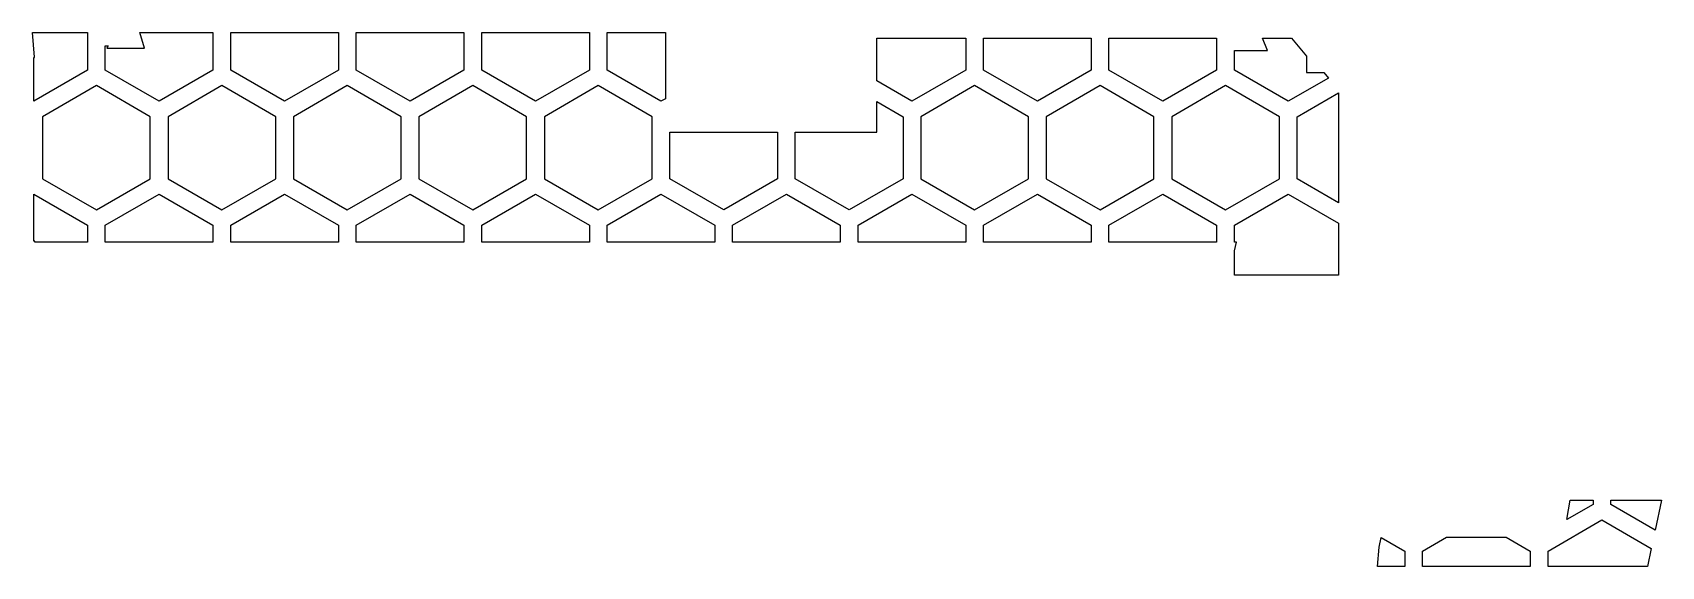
# Model space of a CAD drawing. Header units: millimetres. Extents: x 1 to 46.9, y 9.8 to 24.8.
import ezdxf

# ---------------------------------------------------------------- set-up
doc = ezdxf.new("R2010")
doc.units = ezdxf.units.MM

# ---------------------------------------------------------------- blocks, each defined once
blk = doc.blocks.new('HEX')
blk.add_lwpolyline([(1.516, 0.875), (0, 1.75), (-1.516, 0.875), (-1.516, -0.875), (0, -1.75), (1.516, -0.875)], close=True)

msp = doc.modelspace()

# ---------------------------------------------------------------- linework, layer by layer
for points in [[(1.043, 24.089), (1.069, 24.114), (1.011, 24.81), (2.558, 24.81), (2.558, 23.749), (1.043, 22.874), (1.043, 24.089)], [(3.135, 24.433), (3.102, 24.368), (4.164, 24.368), (4.029, 24.81), (6.089, 24.81), (6.089, 23.749), (4.573, 22.874), (3.058, 23.749), (3.058, 24.433), (3.135, 24.433)], [(9.62, 24.81), (9.62, 23.749), (8.105, 22.874), (6.589, 23.749), (6.589, 24.81), (9.62, 24.81)], [(13.151, 24.81), (13.151, 23.749), (11.636, 22.874), (10.12, 23.749), (10.12, 24.81), (13.151, 24.81)], [(16.682, 24.81), (16.682, 23.749), (15.167, 22.874), (13.651, 23.749), (13.651, 24.81), (16.682, 24.81)], [(18.822, 24.81), (18.822, 22.946), (18.698, 22.874), (17.182, 23.749), (17.182, 24.81), (18.822, 24.81)], [(24.769, 24.651), (27.276, 24.651), (27.276, 23.749), (25.76, 22.874), (24.769, 23.446), (24.769, 24.651)], [(30.807, 24.651), (30.807, 23.749), (29.291, 22.874), (27.776, 23.749), (27.776, 24.651), (30.807, 24.651)], [(34.338, 24.651), (34.338, 23.749), (32.822, 22.874), (31.307, 23.749), (31.307, 24.651), (34.338, 24.651)], [(37.482, 23.526), (36.353, 22.874), (34.838, 23.749), (34.838, 24.304), (35.771, 24.304), (35.629, 24.648), (36.445, 24.648), (36.865, 24.146), (36.865, 23.682), (37.351, 23.682), (37.482, 23.526)], [(37.771, 20.017), (36.603, 20.691), (36.603, 22.441), (37.771, 23.115), (37.771, 20.017)], [(24.77, 22.002), (24.769, 22.869), (25.51, 22.441), (25.51, 20.691), (23.994, 19.816), (22.479, 20.691), (22.479, 22.002), (24.77, 22.002)], [(21.979, 22.002), (21.979, 20.691), (20.463, 19.816), (18.948, 20.691), (18.948, 22.002), (21.979, 22.002)], [(1.075, 18.909), (1.075, 18.937), (1.043, 18.937), (1.043, 20.258), (2.558, 19.383), (2.558, 18.909), (1.075, 18.909)], [(3.058, 18.909), (3.058, 19.383), (4.573, 20.258), (6.089, 19.383), (6.089, 18.909), (3.058, 18.909)], [(6.589, 18.909), (6.589, 19.383), (8.105, 20.258), (9.62, 19.383), (9.62, 18.909), (6.589, 18.909)], [(10.12, 18.909), (10.12, 19.383), (11.636, 20.258), (13.151, 19.383), (13.151, 18.909), (10.12, 18.909)], [(13.651, 18.909), (13.651, 19.383), (15.167, 20.258), (16.682, 19.383), (16.682, 18.909), (13.651, 18.909)], [(17.182, 18.909), (17.182, 19.383), (18.698, 20.258), (20.213, 19.383), (20.213, 18.909), (17.182, 18.909)], [(20.713, 18.909), (20.713, 19.383), (22.229, 20.258), (23.744, 19.383), (23.744, 18.909), (20.713, 18.909)], [(24.244, 18.909), (24.244, 19.383), (25.76, 20.258), (27.276, 19.383), (27.276, 18.909), (24.244, 18.909)], [(27.776, 18.909), (27.776, 19.383), (29.291, 20.258), (30.807, 19.383), (30.807, 18.909), (27.776, 18.909)], [(34.338, 18.909), (31.307, 18.909), (31.307, 19.383), (32.822, 20.258), (34.338, 19.383), (34.338, 18.909)], [(37.771, 17.974), (34.838, 17.974), (34.838, 18.664), (34.9, 18.909), (34.838, 18.909), (34.838, 19.383), (36.353, 20.258), (37.771, 19.439), (37.771, 17.974)], [(44.931, 11.643), (44.931, 11.517), (44.198, 11.094), (44.292, 11.643), (44.931, 11.643)], [(46.856, 11.643), (46.679, 10.796), (45.431, 11.517), (45.431, 11.643), (46.856, 11.643)], [(46.466, 9.776), (43.665, 9.777), (43.665, 10.209), (45.181, 11.084), (46.572, 10.281), (46.466, 9.776)], [(38.862, 9.777), (38.912, 10.316), (38.967, 10.594), (39.634, 10.209), (39.634, 9.777), (38.862, 9.777)], [(40.134, 9.777), (40.134, 10.209), (40.811, 10.6), (42.488, 10.6), (43.165, 10.209), (43.165, 9.777), (40.134, 9.777)]]:
    msp.add_lwpolyline(points, close=True)

# ---------------------------------------------------------------- block references
for p in [(2.808, 21.566), (6.339, 21.566), (9.87, 21.566), (13.401, 21.566), (16.932, 21.566), (27.526, 21.566), (31.057, 21.566), (34.588, 21.566)]:
    msp.add_blockref('HEX', p)

doc.saveas('drawing.dxf')
